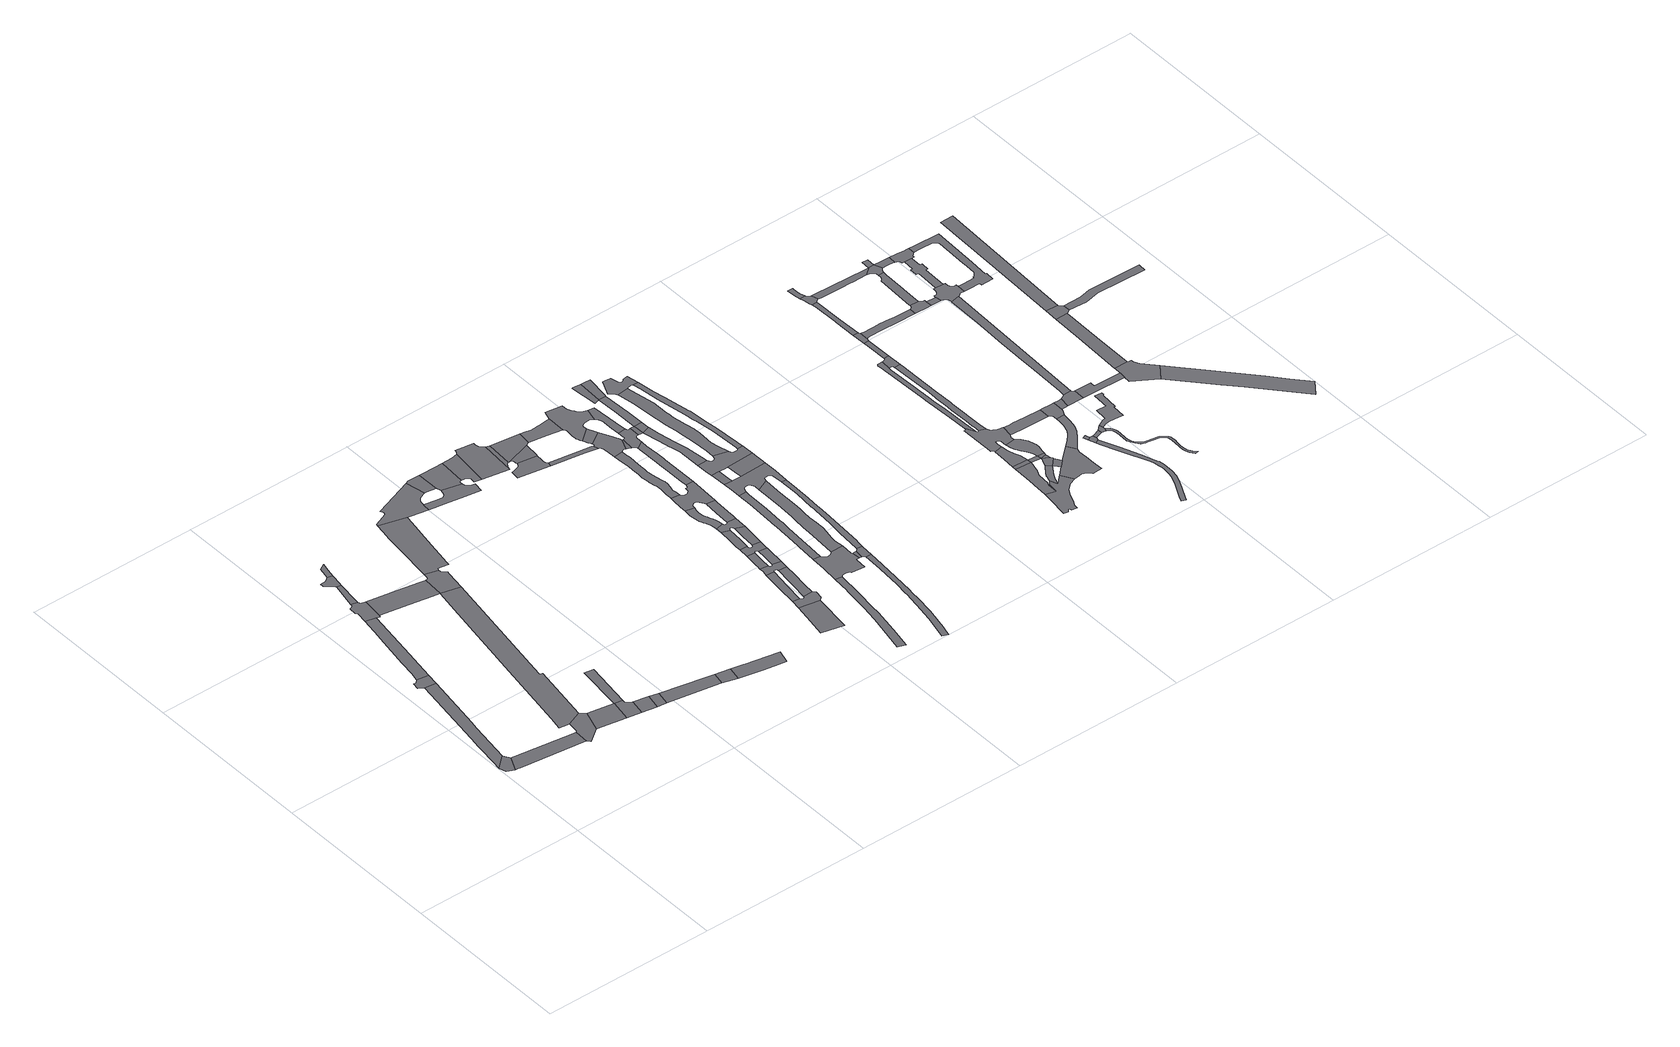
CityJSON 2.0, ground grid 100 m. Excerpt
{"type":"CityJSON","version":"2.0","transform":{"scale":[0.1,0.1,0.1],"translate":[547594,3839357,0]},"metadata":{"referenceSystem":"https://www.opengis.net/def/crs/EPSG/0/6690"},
"CityObjects":{
"road1":{"type":"Road","geometry":[{"type":"MultiSurface","lod":"1","boundaries":[[[0,1,2,3,4]]]}]},
"road2":{"type":"Road","attributes":{"RoadStructureAttribute.sectionType":"1"},"geometry":[{"type":"MultiSurface","lod":"1","boundaries":[[[5,6,7,8,9,10,1,0,11,12,13,14]]]}]},
"road3":{"type":"Road","attributes":{"RoadStructureAttribute.sectionType":"1"},"geometry":[{"type":"MultiSurface","lod":"1","boundaries":[[[15,4,3,16,17,18,19]]]}]},
"road4":{"type":"Road","geometry":[{"type":"MultiSurface","lod":"1","boundaries":[[[20,21,22,23,24,5,14,25]]]}]},
"road5":{"type":"Road","attributes":{"RoadStructureAttribute.sectionType":"1"},"geometry":[{"type":"MultiSurface","lod":"1","boundaries":[[[26,27,28,29,30,20,25,31,32]]]}]},
"road6":{"type":"Road","geometry":[{"type":"MultiSurface","lod":"1","boundaries":[[[33,34,35,36,19,18,37,38,39]]]}]},
"road7":{"type":"Road","attributes":{"RoadStructureAttribute.sectionType":"1"},"geometry":[{"type":"MultiSurface","lod":"1","boundaries":[[[39,38,40,41]]]}]},
"road8":{"type":"Road","geometry":[{"type":"MultiSurface","lod":"1","boundaries":[[[42,43,44,45,46,47,26,32,48,49,50,51,52,53]]]}]},
"road9":{"type":"Road","attributes":{"RoadStructureAttribute.sectionType":"1"},"geometry":[{"type":"MultiSurface","lod":"1","boundaries":[[[54,42,53,55,56]]]}]},
"road10":{"type":"Road","geometry":[{"type":"MultiSurface","lod":"1","boundaries":[[[57,58,59,60,61,54,56,62,63]]]}]},
"road11":{"type":"Road","geometry":[{"type":"MultiSurface","lod":"1","boundaries":[[[41,40,64,65,66,67]]]}]},
"road12":{"type":"Road","attributes":{"RoadStructureAttribute.sectionType":"1"},"geometry":[{"type":"MultiSurface","lod":"1","boundaries":[[[68,69,70,71,72,73,34,33,74,75,76,77]]]}]},
"road13":{"type":"Road","attributes":{"RoadStructureAttribute.sectionType":"1"},"geometry":[{"type":"MultiSurface","lod":"1","boundaries":[[[78,79,80,57,63]]]}]},
"road14":{"type":"Road","attributes":{"RoadStructureAttribute.sectionType":"1"},"geometry":[{"type":"MultiSurface","lod":"1","boundaries":[[[65,64,81,82]]]}]},
"road15":{"type":"Road","attributes":{"RoadStructureAttribute.sectionType":"1"},"geometry":[{"type":"MultiSurface","lod":"1","boundaries":[[[83,84,41,67]]]}]},
"road16":{"type":"Road","attributes":{"RoadStructureAttribute.sectionType":"1"},"geometry":[{"type":"MultiSurface","lod":"1","boundaries":[[[85,86,50,49,87,88,68,89]]]}]},
"road17":{"type":"Road","geometry":[{"type":"MultiSurface","lod":"1","boundaries":[[[82,81,90,91]]]}]},
"road18":{"type":"Road","attributes":{"RoadStructureAttribute.sectionType":"1"},"geometry":[{"type":"MultiSurface","lod":"1","boundaries":[[[92,91,90,93,94,95]]]}]},
"road19":{"type":"Road","geometry":[{"type":"MultiSurface","lod":"1","boundaries":[[[96,97,98,89,68,77,99,100,101,102,103]]]}]},
"road20":{"type":"Road","attributes":{"RoadStructureAttribute.sectionType":"1"},"geometry":[{"type":"MultiSurface","lod":"1","boundaries":[[[104,105,106,107,96,103,108,109,110,111,112,113,114,115]]]}]},
"road21":{"type":"Road","geometry":[{"type":"MultiSurface","lod":"1","boundaries":[[[95,94,116,117]]]}]},
"road22":{"type":"Road","attributes":{"RoadStructureAttribute.sectionType":"1"},"geometry":[{"type":"MultiSurface","lod":"1","boundaries":[[[118,119,120,121,122,123,124,117,116]]]}]},
"road23":{"type":"Road","geometry":[{"type":"MultiSurface","lod":"1","boundaries":[[[125,126,127,128,129,104,115,130,131,132,133,134,135,136,137]]]}]},
"road24":{"type":"Road","attributes":{"RoadStructureAttribute.sectionType":"1"},"geometry":[{"type":"MultiSurface","lod":"1","boundaries":[[[138,139,125,137,140,141,142,143,144,145]]]}]},
"road25":{"type":"Road","geometry":[{"type":"MultiSurface","lod":"1","boundaries":[[[146,147,148,149,150,151,152,153,154,132,131,155,156,157,158,159,160,161,162,163,164]]]}]},
"road26":{"type":"Road","geometry":[{"type":"MultiSurface","lod":"1","boundaries":[[[165,166,145,144,167,146,164,168,169,170]]]}]},
"road27":{"type":"Road","attributes":{"RoadStructureAttribute.sectionType":"1"},"geometry":[{"type":"MultiSurface","lod":"1","boundaries":[[[171,172,170,169,173,174,175,176,177,178]]]}]},
"road28":{"type":"Road","attributes":{"RoadStructureAttribute.sectionType":"1"},"geometry":[{"type":"MultiSurface","lod":"1","boundaries":[[[179,180,181,182,183]]]}]},
"road29":{"type":"Road","geometry":[{"type":"MultiSurface","lod":"1","boundaries":[[[184,185,171,178,186,187,188,189,190,191]]]}]},
"road30":{"type":"Road","geometry":[{"type":"MultiSurface","lod":"1","boundaries":[[[192,179,183,193,194,195,196,197,198,199,200,201,202,203,204,205,206]]]}]},
"road31":{"type":"Road","geometry":[{"type":"MultiSurface","lod":"1","boundaries":[[[207,208,209,192,206,210,211]]]}]},
"road32":{"type":"Road","attributes":{"RoadStructureAttribute.sectionType":"1"},"geometry":[{"type":"MultiSurface","lod":"1","boundaries":[[[187,186,212,213,214,215,216]]]}]},
"road33":{"type":"Road","attributes":{"RoadStructureAttribute.sectionType":"1"},"geometry":[{"type":"MultiSurface","lod":"1","boundaries":[[[217,218,219,220,221,198,197,222,223,224,225,226,227]]]}]},
"road34":{"type":"Road","geometry":[{"type":"MultiSurface","lod":"1","boundaries":[[[228,229,230,231,232,233,234,235,236,237,238,239,240,241,242,243]]]}]},
"road35":{"type":"Road","geometry":[{"type":"MultiSurface","lod":"1","boundaries":[[[244,245,246,247,248,249,250,251,252,253,254,255,256,257,258]]]}]},
"road36":{"type":"Road","geometry":[{"type":"MultiSurface","lod":"1","boundaries":[[[259,260,261,262,263,264,265,266]]]}]},
"road37":{"type":"Road","geometry":[{"type":"MultiSurface","lod":"1","boundaries":[[[263,267,207,211,268,269,270,271,272,273,274,275,276,277,278,217,227,279,280,281,282,283,284,285,286,287,288,289,264]]]}]},
"road38":{"type":"Road","geometry":[{"type":"MultiSurface","lod":"1","boundaries":[[[290,291,292,293,294,295,296,228,243]]]}]},
"road39":{"type":"Road","geometry":[{"type":"MultiSurface","lod":"1","boundaries":[[[216,215,292,291,297,298]]]}]},
"road40":{"type":"Road","attributes":{"RoadStructureAttribute.sectionType":"1"},"geometry":[{"type":"MultiSurface","lod":"1","boundaries":[[[299,300,280,279,301,302]]]}]},
"road41":{"type":"Road","geometry":[{"type":"MultiSurface","lod":"1","boundaries":[[[303,304,305,306,307,308,309,310,311,312,313,314,315,259,266,316,317,318,319,320,321,322,323,324,299,302,325,326,327]]]}]},
"road42":{"type":"Road","geometry":[{"type":"MultiSurface","lod":"1","boundaries":[[[328,329,330,315,314,331,332]]]}]},
"road43":{"type":"Road","geometry":[{"type":"MultiSurface","lod":"1","boundaries":[[[333,334,335,336,337,338,339,340,341,342,343,344,345,346,347,348,349,350,351,352,353,354,355,356,357,358,359,360,361,362]]]}]},
"road44":{"type":"Road","attributes":{"RoadStructureAttribute.sectionType":"1"},"geometry":[{"type":"MultiSurface","lod":"1","boundaries":[[[363,364,327,326,365,366]]]}]},
"road45":{"type":"Road","geometry":[{"type":"MultiSurface","lod":"1","boundaries":[[[367,368,369,370,371,372,373,374,375,347,346,328,332,376,377,378,379,380,381,382,383,384,385,386,363,366,387,388]]]}]},
"road46":{"type":"Road","geometry":[{"type":"MultiSurface","lod":"1","boundaries":[[[389,390,391,236,235,392,393,394,395]]]}]},
"road47":{"type":"Road","geometry":[{"type":"MultiSurface","lod":"1","boundaries":[[[396,397,398,399,400,401,402,403,404,405,406,407,408,409,410,411,412,413,414,415,416]]]}]},
"road48":{"type":"Road","geometry":[{"type":"MultiSurface","lod":"1","boundaries":[[[417,418,244,258,419,420,421,422,423,424,425,426,427,428,429,430,431,432,433,434,435,436,437]]]}]},
"road49":{"type":"Road","attributes":{"RoadStructureAttribute.sectionType":"1"},"geometry":[{"type":"MultiSurface","lod":"1","boundaries":[[[438,439,440,441,442,388,387,443,444,445,446]]]}]},
"road50":{"type":"Road","geometry":[{"type":"MultiSurface","lod":"1","boundaries":[[[447,448,449,450,451,452,453,454,455,456,457,458,459,460,461,462,333,362,463,464,465,466,467,468,469,470,471,438,446]]]}]},
"road51":{"type":"Road","attributes":{"RoadStructureAttribute.sectionType":"1"},"geometry":[{"type":"MultiSurface","lod":"1","boundaries":[[[472,473,474,475,476,298,297,477,478,479,480]]]}]},
"road52":{"type":"Road","geometry":[{"type":"MultiSurface","lod":"1","boundaries":[[[481,482,483,484,485,486,487,488,489,490,491,492,493,494,495,496,497,498,499,500,501,502,503,504,505,506,507,508,509,510,511,512,513,514,515,516,517,518,519,520,521,522,523,524,525,526,527,460,459]]]}]},
"road53":{"type":"Road","geometry":[{"type":"MultiSurface","lod":"1","boundaries":[[[528,529,530,531,532,533,534,535,536,417,437,537,538,539,540,541,542,543,544,545,546]]]}]},
"road54":{"type":"Road","geometry":[{"type":"MultiSurface","lod":"1","boundaries":[[[547,548,428,427,549,550]]]}]},
"road55":{"type":"Road","attributes":{"RoadStructureAttribute.sectionType":"1"},"geometry":[{"type":"MultiSurface","lod":"1","boundaries":[[[551,552,553,554,555,556,557]]]}]},
"road56":{"type":"Road","geometry":[{"type":"MultiSurface","lod":"1","boundaries":[[[558,559,560,557,556,561,562,563,564,565,566,395,394,567,568,569,570,571,572,573,511,510,574,575,576,577,578,579,580,581,582]]]}]},
"road57":{"type":"Road","geometry":[{"type":"MultiSurface","lod":"1","boundaries":[[[583,584,550,549,585,396,416,586]]]}]},
"road58":{"type":"Road","attributes":{"RoadStructureAttribute.sectionType":"1"},"geometry":[{"type":"MultiSurface","lod":"1","boundaries":[[[587,588,589,590,591,592,593,594,595,596,597,598,599,600,448,447]]]}]},
"road59":{"type":"Road","attributes":{"RoadStructureAttribute.sectionType":"1"},"geometry":[{"type":"MultiSurface","lod":"1","boundaries":[[[601,582,581,602,603,604,605]]]}]},
"road60":{"type":"Road","attributes":{"RoadStructureAttribute.sectionType":"1"},"geometry":[{"type":"MultiSurface","lod":"1","boundaries":[[[606,607,608,609,610,611,612,613,614,615,616,617,618,619,620,621,622,623,624,625,626,431,430]]]}]},
"road61":{"type":"Road","geometry":[{"type":"MultiSurface","lod":"1","boundaries":[[[627,480,479,628,629,630,631,632,633,634,635,636,637,638,639,553,552,640,641,642,643,644,645,646,647,648,649,650,651,652,653,654,655,656,657,658,659,660,661,662,663,664,665]]]}]},
"road62":{"type":"Road","geometry":[{"type":"MultiSurface","lod":"1","boundaries":[[[666,667,668,669,670,671]]]}]},
"road63":{"type":"Road","geometry":[{"type":"MultiSurface","lod":"1","boundaries":[[[672,673,674,675,676,677,678,679,680,681,682,683,605,604,684,685,594,593,686,687,688,689,690,691]]]}]},
"road64":{"type":"Road","geometry":[{"type":"MultiSurface","lod":"1","boundaries":[[[692,693,694,695,696,697,698,699,700,583,586,701,702,703,704,705,706,707,708,709]]]}]},
"road65":{"type":"Road","geometry":[{"type":"MultiSurface","lod":"1","boundaries":[[[710,711,659,658,712,713,714,715,716,717,718,719,720,675,674]]]}]},
"road66":{"type":"Road","geometry":[{"type":"MultiSurface","lod":"1","boundaries":[[[670,721,528,546,722,723,724,725,726,727,728,729,619,618,730,731,732,733,734,692,709,735,736,737,738,739,671]]]}]},
"road67":{"type":"Road","attributes":{"RoadStructureAttribute.sectionType":"1"},"geometry":[{"type":"MultiSurface","lod":"1","boundaries":[[[740,691,690,741,742]]]}]},
"road68":{"type":"Road","geometry":[{"type":"MultiSurface","lod":"1","boundaries":[[[743,744,745,746,747,741,748,749,750,751,752,753]]]}]},
"road69":{"type":"Road","geometry":[{"type":"MultiSurface","lod":"1","boundaries":[[[754,755,742,741,747]]]}]},
"road70":{"type":"Road","geometry":[{"type":"MultiSurface","lod":"1","boundaries":[[[756,757,758,759,753,752,760,761,669,668,762,763,764,765,766,767,768,769,770,771]]]}]},
"road71":{"type":"Road","attributes":{"RoadStructureAttribute.sectionType":"1"},"geometry":[{"type":"MultiSurface","lod":"1","boundaries":[[[772,773,742,755,774,775]]]}]},
"road72":{"type":"Road","geometry":[{"type":"MultiSurface","lod":"1","boundaries":[[[776,777,764,763,778,737,736]]]}]},
"road73":{"type":"Road","geometry":[{"type":"MultiSurface","lod":"1","boundaries":[[[779,780,772,781,782]]]}]},
"road74":{"type":"Road","geometry":[{"type":"MultiSurface","lod":"1","boundaries":[[[783,781,772,775,784,785]]]}]},
"road75":{"type":"Road","attributes":{"RoadStructureAttribute.sectionType":"1"},"geometry":[{"type":"MultiSurface","lod":"1","boundaries":[[[786,787,788,789,790,791,792,793,794,795,796,797,798,799,800,801,802,803,804,805,806,807,808,756,771]]]}]},
"road76":{"type":"Road","geometry":[{"type":"MultiSurface","lod":"1","boundaries":[[[809,810,811,812,813,814,815,816,817,818,819,766,765,820,821,822,823,824,825,826,827,828,829]]]}]},
"road77":{"type":"Road","geometry":[{"type":"MultiSurface","lod":"1","boundaries":[[[830,831,832,833,834,835,836,837,838,839,800,799,840,841,842,809,829,843,844]]]}]},
"road78":{"type":"Road","geometry":[{"type":"MultiSurface","lod":"1","boundaries":[[[845,846,847,848,849,850,851,852,853,854,855,856,857,858,859,860,861,862,863,864,865,866,867]]]}]},
"road79":{"type":"Road","geometry":[{"type":"MultiSurface","lod":"1","boundaries":[[[868,869,870,871,852,851,872,873,874,875,876,877,878,879,880]]]}]},
"road80":{"type":"Road","geometry":[{"type":"MultiSurface","lod":"1","boundaries":[[[881,868,880,882]]]}]},
"road81":{"type":"Road","geometry":[{"type":"MultiSurface","lod":"1","boundaries":[[[883,884,885,886,887,888,889,848,847,890,891,892,893,894,895,896]]]}]},
"road82":{"type":"Road","geometry":[{"type":"MultiSurface","lod":"1","boundaries":[[[897,898,899,900,901,902,903,904,881,882]]]}]},
"road83":{"type":"Road","geometry":[{"type":"MultiSurface","lod":"1","boundaries":[[[905,882,880,906,907,908]]]}]},
"road84":{"type":"Road","geometry":[{"type":"MultiSurface","lod":"1","boundaries":[[[907,909,910,883,896,911,912,913]]]}]},
"road85":{"type":"Road","geometry":[{"type":"MultiSurface","lod":"1","boundaries":[[[914,915,916,917,918,919,920,921,922,923,924,925,926,903,902,927,928,929,930,931,932,933,934,935,936,937,938,939,940,941,942,943,944,945,946]]]}]},
"road86":{"type":"Road","attributes":{"RoadStructureAttribute.sectionType":"1"},"geometry":[{"type":"MultiSurface","lod":"1","boundaries":[[[911,896,947,948,949]]]}]},
"road87":{"type":"Road","attributes":{"RoadStructureAttribute.sectionType":"1"},"geometry":[{"type":"MultiSurface","lod":"1","boundaries":[[[950,907,913]]]}]},
"road88":{"type":"Road","attributes":{"RoadStructureAttribute.sectionType":"1"},"geometry":[{"type":"MultiSurface","lod":"1","boundaries":[[[951,952,953,954,955,956,934,933,957,958,959,960,961,962,963,908,964]]]}]},
"road89":{"type":"Road","geometry":[{"type":"MultiSurface","lod":"1","boundaries":[[[908,907,950,964]]]}]},
"road90":{"type":"Road","geometry":[{"type":"MultiSurface","lod":"1","boundaries":[[[965,949,948,966,845,867,967,968,969,970,971,972,973,974,975,976]]]}]},
"road91":{"type":"Road","geometry":[{"type":"MultiSurface","lod":"1","boundaries":[[[977,978,979,980,981,982,983,984,985,986,914,946,987,988,989,990,991,992,993,994,995]]]}]},
"road92":{"type":"Road","attributes":{"RoadStructureAttribute.sectionType":"1"},"geometry":[{"type":"MultiSurface","lod":"1","boundaries":[[[996,997,998,999,1000,1001,1002,1003,1004,1005,1006,1007,1008,1009,1010,1011,1012,1013,943,942]]]}]},
"road93":{"type":"Road","attributes":{"RoadStructureAttribute.sectionType":"1"},"geometry":[{"type":"MultiSurface","lod":"1","boundaries":[[[1014,1015,1016,1017,937,936,1018,1019,1020,1021,1022]]]}]},
"road94":{"type":"Road","geometry":[{"type":"MultiSurface","lod":"1","boundaries":[[[1023,1024,1025,1026,1027,977,995,1028,1029,1030,1003,1002]]]}]},
"road95":{"type":"Road","attributes":{"RoadStructureAttribute.sectionType":"1"},"geometry":[{"type":"MultiSurface","lod":"1","boundaries":[[[1031,1032,1033,1034,1035,1036,1037,965,976,1038,1039,1040,1041,1042,1043,1044]]]}]},
"road96":{"type":"Road","attributes":{"RoadStructureAttribute.sectionType":"1"},"geometry":[{"type":"MultiSurface","lod":"1","boundaries":[[[1045,1046,1047,1048,1049,1050,1051,1052,1053,1054,1055,1056,1057,1058,1059,1060,1061,1062,1063,1064,1065,1066,1067,1068,1069,1070,1071,1072,1073,1074,1075]]]}]},
"road97":{"type":"Road","attributes":{"RoadStructureAttribute.sectionType":"1"},"geometry":[{"type":"MultiSurface","lod":"1","boundaries":[[[1076,1077,1078,1024,1023]]]}]},
"road98":{"type":"Road","geometry":[{"type":"MultiSurface","lod":"1","boundaries":[[[1079,1080,1081,1082]]]}]},
"road99":{"type":"Road","geometry":[{"type":"MultiSurface","lod":"1","boundaries":[[[1082,1081,1060,1059,1083,1084,1085,1086]]]}]},
"road100":{"type":"Road","geometry":[{"type":"MultiSurface","lod":"1","boundaries":[[[1087,1088,1077,1076,1089,1090]]]}]},
"road101":{"type":"Road","attributes":{"RoadStructureAttribute.sectionType":"1"},"geometry":[{"type":"MultiSurface","lod":"1","boundaries":[[[1091,1092,1086,1085,1093,1094,1095]]]}]},
"road102":{"type":"Road","attributes":{"RoadStructureAttribute.sectionType":"1"},"geometry":[{"type":"MultiSurface","lod":"1","boundaries":[[[1096,1097,1098,1099,1100,1101,1102,1103,1088,1087]]]}]},
"road103":{"type":"Road","geometry":[{"type":"MultiSurface","lod":"1","boundaries":[[[1104,1105,1022,1021,1106,1031,1044,1107,1108,1109]]]}]},
"road104":{"type":"Road","geometry":[{"type":"MultiSurface","lod":"1","boundaries":[[[1110,1111,1112,1091,1095,1113,1114,1115,1116,1117,1118,1119]]]}]},
"road105":{"type":"Road","geometry":[{"type":"MultiSurface","lod":"1","boundaries":[[[1120,1121,1122,1099,1098,1123,1124,1125,1126,1127]]]}]},
"road106":{"type":"Road","attributes":{"RoadStructureAttribute.sectionType":"1"},"geometry":[{"type":"MultiSurface","lod":"1","boundaries":[[[1128,1129,1130,1131,1120,1127,1132,1133,1134,1135]]]}]},
"road107":{"type":"Road","attributes":{"RoadStructureAttribute.sectionType":"1"},"geometry":[{"type":"MultiSurface","lod":"1","boundaries":[[[1136,1137,1109,1108,1138]]]}]},
"road108":{"type":"Road","attributes":{"RoadStructureAttribute.sectionType":"1"},"geometry":[{"type":"MultiSurface","lod":"1","boundaries":[[[1139,1140,1141,1142,1143,1144,1145,1146,1147,1148,1149,1150,1151,1152,1153,1154,1155,1156,1157,1158,1159,1160,1161,1162,1163,1164,1165,1166,1167,1168,1169,1170,1171,1172,1115,1114,1173,1174,1175,1176,1177,1178,1179,1180,1181,1182,1183,1184,1185,1186,1187,1188,1189,1190,1191,1192,1193,1194,1195,1196,1197,1198,1199,1200,1201]]]}]},
"road109":{"type":"Road","attributes":{"RoadStructureAttribute.sectionType":"1"},"geometry":[{"type":"MultiSurface","lod":"1","boundaries":[[[1202,1203,1204,1205,1206,1090,1089,1207,1208,1209,1210,1211,1212,1213]]]}]},
"road110":{"type":"Road","geometry":[{"type":"MultiSurface","lod":"1","boundaries":[[[1214,1215,1216,1217,1218,1136,1138,1219,1220]]]}]},
"road111":{"type":"Road","attributes":{"RoadStructureAttribute.sectionType":"1"},"geometry":[{"type":"MultiSurface","lod":"1","boundaries":[[[1221,1222,1223,1224,1225,1226,1227,1228,1229,1230,1231,1232,1233,1234,1235,1236,1237,1238,1239,1240,1241,1110,1119]]]}]},
"road112":{"type":"Road","attributes":{"RoadStructureAttribute.sectionType":"1"},"geometry":[{"type":"MultiSurface","lod":"1","boundaries":[[[1242,1243,1125,1124,1244,1245,1246,1247,1248,1249]]]}]},
"road113":{"type":"Road","attributes":{"RoadStructureAttribute.sectionType":"1"},"geometry":[{"type":"MultiSurface","lod":"1","boundaries":[[[1250,1251,1252,1220,1219,1253,1254,1255]]]}]},
"road114":{"type":"Road","geometry":[{"type":"MultiSurface","lod":"1","boundaries":[[[1256,1257,1258,1213,1212,1259,1260,1261,1262,1263,1264,1265]]]}]},
"road115":{"type":"Road","attributes":{"RoadStructureAttribute.sectionType":"1"},"geometry":[{"type":"MultiSurface","lod":"1","boundaries":[[[1266,1267,1268,1269,1270,1271,1272,1273,1217,1216]]]}]},
"road116":{"type":"Road","attributes":{"RoadStructureAttribute.sectionType":"1"},"geometry":[{"type":"MultiSurface","lod":"1","boundaries":[[[1274,1275,1276,1277,1278,1279,1280,1281,1282,1283,1284,1285,1256,1265]]]}]},
"road117":{"type":"Road","attributes":{"RoadStructureAttribute.sectionType":"1"},"geometry":[{"type":"MultiSurface","lod":"1","boundaries":[[[1261,1260,1286,1287]]]}]},
"road118":{"type":"Road","geometry":[{"type":"MultiSurface","lod":"1","boundaries":[[[1249,1248,1288,1289,1290,1291,1279,1278,1292,1293,1294,1295,1296]]]}]},
"road119":{"type":"Road","geometry":[{"type":"MultiSurface","lod":"1","boundaries":[[[1297,1298,1249,1296]]]}]},
"road120":{"type":"Road","geometry":[{"type":"MultiSurface","lod":"1","boundaries":[[[1299,1300,1301,1302,1303,1304,1287,1286,1305,1306,1307,1267,1266,1308,1309,1310,1311,1312,1313,1314,1315,1316,1317,1318,1319,1320]]]}]},
"road121":{"type":"Road","attributes":{"RoadStructureAttribute.sectionType":"1"},"geometry":[{"type":"MultiSurface","lod":"1","boundaries":[[[1321,1296,1295,1322,1323,1324,1325]]]}]},
"road122":{"type":"Road","geometry":[{"type":"MultiSurface","lod":"1","boundaries":[[[1326,1327,1255,1254,1328,1329,1330,1331,1332,1333,1334,1335]]]}]},
"road123":{"type":"Road","attributes":{"RoadStructureAttribute.sectionType":"1"},"geometry":[{"type":"MultiSurface","lod":"1","boundaries":[[[1336,1337,1338,1339,1340,1341,1320,1319,1342,1343,1344,1345,1346,1347]]]}]},
"road124":{"type":"Road","attributes":{"RoadStructureAttribute.sectionType":"1"},"geometry":[{"type":"MultiSurface","lod":"1","boundaries":[[[1348,1349,1326,1335,1350,1351]]]}]},
"road125":{"type":"Road","geometry":[{"type":"MultiSurface","lod":"1","boundaries":[[[1352,1353,1354,1355,1325,1324,1356,1357,1358,1359,1336,1347,1360,1361,1362,1363]]]}]},
"road126":{"type":"Road","geometry":[{"type":"MultiSurface","lod":"1","boundaries":[[[1364,1348,1351,1365,1366,1367]]]}]},
"road127":{"type":"Road","attributes":{"RoadStructureAttribute.sectionType":"1"},"geometry":[{"type":"MultiSurface","lod":"1","boundaries":[[[1368,1369,1370,1371,1372,1373,1374,1375,1376,1363,1362,1377,1378,1379,1380,1381,1382,1383,1384,1385,1386,1387,1388,1312,1311]]]}]},
"road128":{"type":"Road","attributes":{"RoadStructureAttribute.sectionType":"1"},"geometry":[{"type":"MultiSurface","lod":"1","boundaries":[[[1389,1390,1391,1330,1329,1392,1393,1394,1395]]]}]},
"road129":{"type":"Road","attributes":{"RoadStructureAttribute.sectionType":"1"},"geometry":[{"type":"MultiSurface","lod":"1","boundaries":[[[1396,1397,1364,1367,1398]]]}]},
"road130":{"type":"Road","attributes":{"RoadStructureAttribute.sectionType":"1"},"geometry":[{"type":"MultiSurface","lod":"1","boundaries":[[[1399,1400,1366,1365,1401,1402,1403,1404]]]}]}
},
"vertices":[
[80,679,0],[7,614,0],[19,575,0],[61,556,0],[102,642,0],
[118,1326,0],[74,1045,0],[48,881,0],[37,812,0],[12,649,0],[11,642,0],[99,801,0],[119,923,0],[127,975,0],[183,1316,0],
[124,638,0],[79,554,0],[91,552,0],[471,505,0],[478,588,0],
[127,1399,0],[110,1384,0],[96,1386,0],[90,1346,0],[103,1341,0],[194,1388,0],
[215,1907,0],[194,1780,0],[190,1758,0],[153,1542,0],[139,1452,0],[232,1625,0],[276,1892,0],
[577,692,0],[494,659,0],[484,594,0],[479,589,0],[489,488,0],[569,546,0],[610,669,0],
[739,516,0],[761,640,0],
[246,2054,0],[244,2040,0],[234,2032,0],[221,2027,0],[217,1985,0],[227,1975,0],[297,1888,0],[299,1898,0],[314,2022,0],[296,2026,0],[289,2028,0],[281,2043,0],
[277,2200,0],[283,2060,0],[302,2196,0],
[288,2288,0],[261,2268,0],[229,2267,0],[229,2247,0],[274,2203,0],[305,2213,0],[317,2280,0],
[823,501,0],[839,591,0],[807,613,0],[810,633,0],
[638,1839,0],[607,1659,0],[520,1158,0],[449,749,0],[435,668,0],[465,663,0],[636,1042,0],[621,1047,0],[630,1101,0],[750,1811,0],
[326,2328,0],[338,2376,0],[303,2356,0],
[909,486,0],[927,573,0],
[852,907,0],[798,917,0],
[615,1967,0],[489,1990,0],[468,1869,0],[594,1847,0],[647,1962,0],
[964,480,0],[981,562,0],
[1246,507,0],[1232,431,0],[1271,424,0],[1287,499,0],
[671,2002,0],[669,1974,0],[662,1964,0],[769,1927,0],[772,1943,0],[759,1953,0],[749,1963,0],[746,1980,0],
[732,2434,0],[715,2343,0],[713,2333,0],[699,2223,0],[751,1995,0],[805,1986,0],[813,1984,0],[816,2004,0],[849,2191,0],[866,2286,0],[883,2383,0],[885,2391,0],
[1356,399,0],[1373,481,0],
[1495,373,0],[1578,357,0],[1622,349,0],[1644,425,0],[1510,453,0],[1456,464,0],[1446,466,0],
[1048,2599,0],[811,2513,0],[819,2496,0],[816,2481,0],[734,2447,0],[901,2389,0],[1004,2371,0],[1009,2418,0],[1010,2421,0],[1012,2440,0],[1017,2453,0],[1027,2465,0],[1071,2486,0],
[1066,2606,0],[1065,2606,0],[1072,2485,0],[1078,2484,0],[1098,2481,0],[1115,2478,0],[1136,2474,0],[1137,2605,0],
[1147,2446,0],[1143,2434,0],[1142,2429,0],[1136,2412,0],[1135,2409,0],[1123,2401,0],[1120,2399,0],[1086,2404,0],[1062,2409,0],[1035,2365,0],[1093,2356,0],[1185,2340,0],[1298,2321,0],[1307,2377,0],[1292,2383,0],[1272,2393,0],[1260,2408,0],[1257,2419,0],[1257,2420,0],
[1234,2603,0],[1150,2604,0],[1144,2461,0],[1259,2438,0],[1272,2443,0],[1283,2603,0],
[1380,2611,0],[1348,2606,0],[1292,2443,0],[1307,2435,0],[1317,2423,0],[1315,2411,0],[1312,2393,0],[1353,2385,0],
[1932,629,0],[1917,549,0],[1894,413,0],[2019,381,0],[2050,606,0],
[1395,2641,0],[1392,2624,0],[1510,2358,0],[1528,2568,0],[1515,2578,0],[1503,2592,0],[1497,2610,0],[1500,2622,0],
[1939,686,0],[2060,616,0],[2069,621,0],[2075,670,0],[2067,678,0],[2061,683,0],[2006,680,0],[2002,674,0],[1998,671,0],[1996,670,0],[1993,669,0],[1989,670,0],[1987,671,0],[1983,675,0],[1980,681,0],
[1968,925,0],[1964,892,0],[1952,796,0],[1996,799,0],[2012,919,0],
[1515,2378,0],[1519,2384,0],[1525,2393,0],[1537,2403,0],[1550,2560,0],
[2038,915,0],[2025,819,0],[2024,812,0],[2021,786,0],[2020,780,0],[2061,691,0],[2062,700,0],[2066,733,0],[2080,858,0],[2084,891,0],[2086,910,0],
[1567,2368,0],[1562,2356,0],[1553,2345,0],[1538,2340,0],[1523,2335,0],[1506,2332,0],[1498,2282,0],[1684,2250,0],[1687,2275,0],[1681,2282,0],[1678,2287,0],[1677,2293,0],[1676,2296,0],[1676,2304,0],[1678,2318,0],[1681,2350,0],
[2209,683,0],[2200,580,0],[2200,578,0],[2186,466,0],[2182,425,0],[2165,329,0],[2155,277,0],[2115,89,0],[2158,72,0],[2184,205,0],[2210,353,0],[2217,409,0],[2231,518,0],[2233,539,0],[2249,678,0],
[1986,1096,0],[1981,1043,0],[1978,1011,0],[1978,1009,0],[1975,984,0],[2020,975,0],[2025,1028,0],[2031,1093,0],
[1973,956,0],[2015,924,0],[2017,926,0],[2020,928,0],[2026,929,0],[2027,928,0],[2029,928,0],[2031,928,0],[2034,926,0],[2035,925,0],[2037,922,0],[2038,917,0],[2091,959,0],[2044,971,0],[2040,966,0],[2037,963,0],[2035,962,0],[2032,962,0],[2029,962,0],[2028,962,0],[2024,963,0],[2022,966,0],[2021,969,0],
[1682,2362,0],[1692,2448,0],[1547,2403,0],[1557,2403,0],[1562,2398,0],[1565,2386,0],[1566,2377,0],
[1713,2459,0],[1721,2534,0],
[2056,1089,0],[2051,1040,0],[2102,1066,0],[2104,1084,0],
[2058,1140,0],[2055,1137,0],[2052,1135,0],[2047,1135,0],[2044,1135,0],[2041,1136,0],[2037,1139,0],[2037,1141,0],[2035,1145,0],[2035,1149,0],[2035,1153,0],[2037,1157,0],[1991,1156,0],[2035,1098,0],[2039,1101,0],[2040,1102,0],[2044,1103,0],[2047,1103,0],[2048,1102,0],[2051,1100,0],[2054,1098,0],[2055,1095,0],[2105,1094,0],[2110,1141,0],[2062,1147,0],
[2006,1322,0],[1998,1242,0],[1993,1188,0],[2042,1218,0],[2049,1303,0],
[1973,1561,0],[1972,1545,0],[1970,1516,0],[1970,1499,0],[1972,1480,0],[1974,1465,0],[1976,1454,0],[1980,1444,0],[1986,1430,0],[1992,1419,0],[1994,1414,0],[2001,1399,0],[2004,1378,0],[2007,1356,0],[2051,1366,0],[2051,1368,0],[2049,1388,0],[2047,1400,0],[2044,1412,0],[2039,1427,0],[2037,1431,0],[2028,1454,0],[2023,1467,0],[2020,1479,0],[2017,1490,0],[2016,1499,0],[2016,1508,0],[2017,1518,0],[2019,1530,0],[2025,1548,0],
[2075,1301,0],[2068,1224,0],[2118,1214,0],[2126,1281,0],
[2074,1357,0],[2070,1353,0],[2068,1353,0],[2065,1352,0],[2061,1353,0],[2057,1354,0],[2055,1356,0],[2054,1357,0],[2052,1361,0],[2051,1311,0],[2053,1314,0],[2055,1316,0],[2058,1317,0],[2062,1318,0],[2067,1317,0],[2069,1316,0],[2070,1315,0],[2073,1313,0],[2074,1310,0],[2075,1306,0],[2130,1358,0],[2078,1362,0],
[1939,2232,0],[1933,2235,0],[1861,2247,0],[1878,2217,0],[1911,2212,0],[1951,2204,0],[1943,2231,0],
[2438,722,0],[2430,605,0],[2419,460,0],[2410,384,0],[2408,365,0],[2405,339,0],[2393,277,0],[2374,159,0],[2340,21,0],[2338,14,0],[2372,3,0],[2376,26,0],[2388,64,0],[2416,200,0],[2432,320,0],[2436,357,0],[2440,392,0],[2446,450,0],[2457,570,0],[2466,677,0],[2469,719,0],
[2224,872,0],[2218,780,0],[2256,685,0],[2269,688,0],[2284,688,0],[2301,681,0],[2307,673,0],[2382,667,0],[2386,732,0],[2388,737,0],[2406,737,0],[2403,782,0],[2398,792,0],[2400,859,0],[2330,861,0],[2322,853,0],[2310,846,0],[2295,843,0],[2282,848,0],[2272,855,0],[2265,868,0],
[2087,1536,0],[2088,1534,0],[2088,1528,0],[2086,1498,0],[2083,1447,0],[2132,1390,0],[2132,1394,0],[2138,1514,0],[2139,1529,0],
[2149,1712,0],[2105,1710,0],[2103,1700,0],[2101,1696,0],[2099,1693,0],[2096,1692,0],[2090,1691,0],[2085,1691,0],[2083,1670,0],[2068,1655,0],[2059,1655,0],[2046,1656,0],[2031,1672,0],[1981,1677,0],[1979,1653,0],[1975,1595,0],[2026,1567,0],[2040,1580,0],[2058,1579,0],[2071,1565,0],[2072,1564,0],[2073,1562,0],[2079,1556,0],[2083,1550,0],[2085,1544,0],
[1896,2531,0],[1838,2526,0],[1830,2525,0],[1786,2523,0],[1751,2530,0],[1715,2458,0],[1818,2441,0],[1905,2427,0],[1908,2534,0],
[2032,1693,0],[2029,1708,0],[2028,1717,0],[2028,1727,0],[2030,1737,0],[2033,1750,0],[2034,1754,0],[2039,1771,0],[2040,1777,0],[2041,1785,0],[2040,1796,0],[2040,1799,0],[2036,1815,0],[2035,1821,0],[2030,1848,0],[2025,1877,0],[2023,1899,0],[2022,1907,0],[2022,1916,0],[2022,1937,0],[2022,1948,0],[2023,1965,0],[2024,1989,0],[2025,2017,0],[2025,2026,0],[2024,2060,0],[2023,2085,0],[2023,2094,0],[2023,2100,0],[2023,2107,0],[1970,2103,0],[1973,2052,0],[1974,2041,0],[1976,1997,0],[1975,1949,0],[1975,1943,0],[1974,1917,0],[1973,1892,0],[1976,1861,0],[1978,1843,0],[1984,1808,0],[1987,1792,0],[1988,1779,0],[1988,1763,0],[1986,1746,0],[1983,1717,0],[1982,1688,0],
[2252,1481,0],[2252,1395,0],[2247,1257,0],[2244,1190,0],[2244,1185,0],[2241,1138,0],[2238,1081,0],[2233,998,0],[2232,985,0],[2273,990,0],[2276,1020,0],[2284,1138,0],[2286,1161,0],[2287,1168,0],[2287,1182,0],[2288,1208,0],[2293,1318,0],[2296,1458,0],[2298,1481,0],
[2413,784,0],[2410,784,0],[2421,734,0],[2428,785,0],
[2018,2315,0],[2000,2355,0],[1926,2296,0],[1938,2270,0],[1943,2262,0],[1949,2250,0],[2025,2302,0],
[2078,2187,0],[2076,2193,0],[2061,2225,0],[1951,2246,0],[1951,2241,0],[1951,2238,0],[1950,2234,0],[1949,2233,0],[1946,2231,0],[1958,2201,0],[1962,2197,0],[1964,2194,0],[1965,2189,0],[1966,2176,0],[1967,2167,0],[1968,2141,0],[2025,2111,0],[2025,2112,0],[2028,2115,0],[2033,2116,0],[2038,2117,0],[2045,2118,0],[2047,2118,0],[2052,2116,0],[2081,2181,0],
[2443,800,0],[2438,790,0],[2431,732,0],[2475,796,0],
[2148,1809,0],[2148,1812,0],[2149,1926,0],[2149,1938,0],[2147,1985,0],[2145,2069,0],[2146,2105,0],[2101,2080,0],[2102,2073,0],[2102,2065,0],[2103,1936,0],[2103,1913,0],[2104,1854,0],[2105,1749,0],
[2083,2179,0],[2053,2115,0],[2062,2110,0],[2078,2101,0],[2086,2177,0],
[2397,914,0],[2401,942,0],[2408,992,0],[2415,1032,0],[2415,1082,0],[2414,1135,0],[2414,1147,0],[2416,1162,0],[2421,1214,0],[2422,1242,0],[2423,1282,0],[2422,1369,0],[2428,1484,0],[2358,1454,0],[2357,1419,0],[2355,1304,0],[2351,1189,0],[2350,1171,0],[2342,1084,0],[2342,1075,0],[2336,979,0],
[1923,2584,0],[1911,2422,0],[1914,2418,0],[1915,2417,0],[1916,2412,0],[1917,2405,0],[1915,2388,0],[1911,2357,0],[1911,2345,0],[1913,2333,0],[1913,2330,0],[1916,2321,0],[1921,2309,0],[1998,2366,0],[1998,2373,0],[1998,2378,0],[2000,2383,0],[2002,2387,0],[2007,2391,0],[2013,2395,0],[2015,2396,0],[2023,2399,0],[2033,2401,0],[2037,2401,0],[2041,2401,0],[2043,2401,0],[2046,2401,0],[2051,2401,0],[2053,2401,0],[2060,2399,0],[2066,2395,0],[2076,2388,0],[2094,2461,0],[2066,2473,0],[2046,2495,0],[2041,2502,0],[2028,2515,0],[2021,2540,0],[2020,2570,0],
[2299,1624,0],[2297,1668,0],[2296,1688,0],[2248,1686,0],[2251,1596,0],[2300,1593,0],
[2159,2219,0],[2151,2221,0],[2146,2234,0],[2100,2228,0],[2101,2195,0],[2101,2188,0],[2101,2183,0],[2099,2180,0],[2098,2179,0],[2096,2178,0],[2094,2178,0],[2088,2177,0],[2095,2092,0],[2100,2083,0],[2147,2141,0],[2149,2151,0],[2154,2159,0],[2157,2159,0],[2167,2157,0],[2169,2223,0],
[2484,1430,0],[2483,1310,0],[2474,1190,0],[2473,1168,0],[2472,1150,0],[2471,1146,0],[2470,1115,0],[2465,1032,0],[2454,947,0],[2477,835,0],[2480,843,0],[2500,1113,0],[2500,1133,0],[2501,1141,0],[2502,1177,0],[2506,1253,0],[2510,1370,0],[2511,1429,0],
[2145,2247,0],[2131,2456,0],[2086,2378,0],[2090,2373,0],[2091,2372,0],[2094,2365,0],[2097,2357,0],[2097,2354,0],[2099,2341,0],[2099,2336,0],[2100,2281,0],
[2253,1540,0],[2303,1498,0],[2311,1511,0],[2321,1516,0],[2323,1516,0],[2336,1516,0],[2346,1511,0],[2353,1504,0],[2358,1486,0],[2433,1507,0],[2441,1509,0],[2458,1510,0],[2473,1502,0],[2478,1495,0],[2513,1518,0],[2512,1593,0],[2355,1591,0],[2337,1592,0],[2325,1592,0],
[2179,2222,0],[2196,2154,0],[2195,2222,0],
[2298,1831,0],[2286,1929,0],[2272,2004,0],[2254,2104,0],[2243,2170,0],[2215,2059,0],[2228,1990,0],[2230,1981,0],[2243,1925,0],[2245,1792,0],[2304,1794,0],
[2243,2176,0],[2242,2224,0],
[2349,1801,0],[2344,1781,0],[2330,1770,0],[2315,1773,0],[2246,1762,0],[2247,1716,0],[2336,1688,0],[2351,1689,0],[2511,1694,0],[2509,1766,0],[2478,1765,0],[2471,1757,0],[2461,1757,0],[2443,1757,0],[2438,1762,0],[2431,1777,0],
[2188,2489,0],[2191,2371,0],[2238,2328,0],[2232,2489,0],
[2512,1613,0],[2512,1660,0],[2353,1636,0],
[2144,2643,0],[2159,2481,0],[2195,2639,0],[2152,2643,0],
[2220,2637,0],[2235,2499,0],[2252,2635,0],
[2415,1847,0],[2407,1887,0],[2407,1914,0],[2411,1979,0],[2408,2014,0],[2408,2018,0],[2400,2072,0],[2396,2095,0],[2387,2154,0],[2385,2186,0],[2384,2201,0],[2383,2301,0],[2356,2446,0],[2354,2466,0],[2288,2459,0],[2290,2447,0],[2301,2360,0],[2315,2197,0],[2323,2127,0],[2330,2068,0],[2333,2036,0],[2342,1953,0],[2349,1848,0],
[2391,2471,0],[2402,2426,0],[2415,2307,0],[2439,2164,0],[2447,2113,0],[2450,2087,0],[2453,2069,0],[2453,2066,0],[2471,1950,0],[2477,1840,0],[2478,1777,0],[2508,1808,0],[2496,1955,0],[2488,2045,0],[2484,2091,0],[2482,2112,0],[2479,2140,0],[2477,2149,0],[2450,2297,0],[2437,2369,0],[2424,2469,0],
[2373,2526,0],[2366,2523,0],[2356,2526,0],[2348,2531,0],[2340,2581,0],[2303,2584,0],[2291,2584,0],[2252,2499,0],[2274,2481,0],[2282,2469,0],[2361,2473,0],[2376,2476,0],[2386,2476,0],[2412,2541,0],[2381,2534,0],
[3571,597,0],[3562,589,0],[3525,553,0],[3506,595,0],[3489,575,0],[3482,516,0],[3480,515,0],[3422,530,0],[3418,487,0],[3402,360,0],[3427,355,0],[3436,369,0],[3444,368,0],[3449,355,0],[3479,349,0],[3483,379,0],[3492,392,0],[3501,413,0],[3514,448,0],[3518,456,0],[3538,488,0],[3570,513,0],[3613,531,0],
[3434,770,0],[3433,728,0],[3430,660,0],[3427,588,0],[3481,576,0],[3489,592,0],[3495,662,0],[3500,678,0],[3507,695,0],[3509,698,0],[3516,723,0],[3522,748,0],[3526,764,0],
[3435,796,0],[3524,791,0],
[3565,703,0],[3549,682,0],[3540,669,0],[3533,658,0],[3518,636,0],[3516,629,0],[3509,613,0],[3533,584,0],[3540,599,0],[3551,619,0],[3563,637,0],[3564,639,0],[3579,662,0],[3590,677,0],
[3524,796,0],[3522,814,0],[3517,842,0],[3506,873,0],[3495,912,0],[3489,948,0],[3441,939,0],[3438,865,0],
[3534,790,0],[3532,764,0],[3585,757,0],[3583,785,0],
[3581,743,0],[3579,738,0],[3630,721,0],[3629,723,0],[3623,733,0],
[3440,1173,0],[3439,1166,0],[3436,1162,0],[3429,1160,0],[3427,1160,0],[3426,1161,0],[3426,1149,0],[3428,967,0],[3428,957,0],[3433,955,0],[3435,955,0],[3439,952,0],[3442,942,0],[3488,978,0],[3490,999,0],[3497,996,0],[3509,994,0],[3513,988,0],[3514,983,0],[3514,948,0],[3575,956,0],[3570,976,0],[3581,992,0],[3591,1058,0],[3569,1063,0],[3551,1070,0],[3540,1076,0],[3531,1082,0],[3518,1104,0],[3483,1118,0],[3480,1113,0],[3473,1114,0],[3466,1122,0],
[3599,668,0],[3620,644,0],[3655,679,0],
[3619,763,0],
[3626,799,0],[3633,832,0],[3632,855,0],[3631,870,0],[3621,902,0],[3598,934,0],[3520,913,0],[3530,892,0],[3531,890,0],[3546,865,0],[3561,841,0],[3563,838,0],[3577,806,0],[3623,782,0],
[3738,752,0],[3589,614,0],[3648,537,0],[3663,537,0],[3688,527,0],[3708,505,0],[3765,508,0],[3765,515,0],[3762,568,0],[3762,623,0],[3762,677,0],[3769,701,0],
[3451,1828,0],[3430,1828,0],[3423,1827,0],[3417,1822,0],[3415,1813,0],[3416,1805,0],[3428,1498,0],[3429,1481,0],[3430,1464,0],[3437,1288,0],[3465,1221,0],[3461,1347,0],[3456,1437,0],[3455,1472,0],[3455,1477,0],[3455,1483,0],[3452,1582,0],[3446,1754,0],[3448,1767,0],
[3516,1141,0],[3513,1361,0],[3513,1373,0],[3511,1485,0],[3510,1631,0],[3508,1744,0],[3508,1758,0],[3473,1757,0],[3480,1523,0],[3480,1515,0],[3480,1478,0],[3480,1443,0],[3480,1354,0],[3480,1322,0],[3482,1214,0],[3482,1167,0],[3483,1142,0],[3483,1126,0],
[3722,1053,0],[3649,1056,0],[3635,1056,0],[3601,1057,0],[3602,990,0],[3662,989,0],[3717,987,0],[3815,984,0],[3818,1049,0],
[3507,1844,0],[3477,1844,0],[3475,1835,0],[3471,1830,0],[3462,1829,0],[3455,1769,0],[3463,1770,0],[3470,1767,0],
[3837,944,0],[3835,912,0],[3831,881,0],[3818,838,0],[3799,812,0],[3769,781,0],[3760,771,0],[3789,728,0],[3798,738,0],[3825,770,0],[3852,806,0],[3868,842,0],[3878,889,0],[3883,942,0],
[3941,74,0],[3975,144,0],[4001,197,0],[4014,231,0],[4021,271,0],[4023,315,0],[4022,332,0],[4021,346,0],[4017,369,0],[4015,373,0],[4008,395,0],[3979,469,0],[3979,470,0],[3936,580,0],[3892,688,0],[3870,676,0],[3876,658,0],[3913,568,0],[3929,528,0],[3981,403,0],[3986,390,0],[3992,377,0],[3998,343,0],[3999,323,0],[4000,306,0],[3996,264,0],[3987,229,0],[3968,183,0],[3917,88,0],[3909,66,0],[3933,57,0],
[3504,1995,0],[3474,1994,0],[3475,1951,0],
[3863,755,0],[3844,747,0],[3854,719,0],[3872,729,0],
[3892,696,0],[3894,700,0],[3896,704,0],[3890,728,0],
[3502,2075,0],[3472,2075,0],[3508,2012,0],[3509,2066,0],
[3937,745,0],[3902,730,0],[3903,708,0],[3933,720,0],[3942,721,0],
[3499,2209,0],[3495,2379,0],[3494,2385,0],[3464,2384,0],[3467,2368,0],[3468,2346,0],[3470,2214,0],[3470,2206,0],
[3881,1047,0],[3835,1048,0],[3835,972,0],[3900,975,0],[3903,983,0],[3904,1047,0],
[3966,770,0],[3955,760,0],[3951,757,0],[3951,721,0],[3964,718,0],[3972,735,0],[3970,738,0],[3970,740,0],[3970,742,0],[3971,746,0],
[3450,2459,0],[3455,2431,0],[3461,2400,0],[3500,2394,0],[3515,2401,0],[3506,2442,0],[3491,2447,0],[3481,2459,0],
[3439,2545,0],[3441,2508,0],[3442,2496,0],[3445,2482,0],[3473,2495,0],[3470,2518,0],[3471,2541,0],[3471,2543,0],
[3953,1048,0],[3937,1046,0],[3943,986,0],
[4201,320,0],[4190,336,0],[4182,348,0],[4182,349,0],[4178,366,0],[4177,382,0],[4177,402,0],[4179,425,0],[4183,443,0],[4184,457,0],[4183,468,0],[4181,478,0],[4177,488,0],[4170,494,0],[4151,509,0],[4140,516,0],[4101,525,0],[4071,530,0],[4070,530,0],[4063,532,0],[4053,537,0],[4043,543,0],[4027,558,0],[4018,569,0],[4012,580,0],[4009,590,0],[4007,605,0],[4006,617,0],[4010,662,0],[4010,679,0],[4008,694,0],[4002,708,0],[3993,720,0],[3976,732,0],[3966,716,0],[3979,708,0],[3992,695,0],[3996,682,0],[3997,651,0],[3995,613,0],[3996,602,0],[3996,593,0],[4001,581,0],[4004,573,0],[4017,554,0],[4035,532,0],[4037,530,0],[4058,523,0],[4070,520,0],[4094,514,0],[4132,508,0],[4148,501,0],[4162,488,0],[4167,479,0],[4171,464,0],[4172,454,0],[4170,428,0],[4167,391,0],[4167,367,0],[4171,348,0],[4180,328,0],[4197,303,0],[4215,307,0],
[3715,2055,0],[3692,2057,0],[3626,2061,0],[3622,2061,0],[3533,2062,0],[3518,2015,0],[3541,2016,0],[3602,2016,0],[3614,2016,0],[3697,2014,0],[3814,2010,0],[3814,2052,0],
[4035,1053,0],[4030,1058,0],[4027,1065,0],[3980,1063,0],[3967,1054,0],[4041,984,0],[4042,1051,0],
[3979,752,0],[4000,760,0],[4023,762,0],[4082,758,0],[4106,756,0],[4112,835,0],[4121,834,0],[4129,937,0],[4134,941,0],[4134,956,0],[4093,959,0],[4092,955,0],[4092,947,0],[4095,941,0],[4088,877,0],[4087,864,0],[4030,868,0],[4023,794,0],[4013,792,0],[4004,789,0],[3982,779,0],
[3721,2434,0],[3652,2437,0],[3532,2398,0],[3656,2395,0],[3711,2394,0],[3732,2394,0],[3816,2393,0],[3859,2428,0],
[4140,1019,0],[4140,1049,0],[4097,1050,0],[4094,982,0],[4298,977,0],[4302,1017,0],
[3835,2077,0],[3835,2071,0],[3831,2059,0],[3892,2008,0],[3914,2008,0],[3914,2046,0],[3913,2058,0],[3907,2060,0],[3897,2064,0],[3886,2072,0],
[4063,1975,0],[4011,1967,0],[4006,1761,0],[3997,1563,0],[3994,1428,0],[3990,1305,0],[3985,1100,0],[3983,1078,0],
[3884,2093,0],[3886,2141,0],[3890,2219,0],[3894,2332,0],[3895,2353,0],[3862,2351,0],[3860,2336,0],[3856,2323,0],[3850,2315,0],[3843,2310,0],[3840,2221,0],[3835,2082,0],
[3976,2006,0],[3970,2043,0],
[3833,2390,0],[3846,2385,0],[3854,2377,0],[3860,2366,0],[3896,2364,0],[3901,2373,0],[3906,2379,0],[3915,2384,0],[3894,2429,0],
[3896,2479,0],[3863,2481,0],
[4003,2099,0],[4001,2076,0],[3995,2064,0],[3989,2059,0],[3979,2056,0],[3972,2056,0],[3997,2000,0],[4007,1988,0],[4011,1969,0],[4073,1983,0],[4078,1988,0],[4088,1991,0],[4109,1990,0],[4110,2039,0],[4109,2053,0],[4098,2052,0],[4086,2059,0],[4077,2068,0],[4076,2076,0],[4075,2096,0],[4063,2097,0],[4017,2098,0],
[3940,2427,0],[3942,2383,0],[3981,2381,0],[3986,2381,0],[3988,2425,0],
[4304,1059,0],[4304,1058,0],[4295,938,0],[4428,856,0],[4489,936,0],[4421,1012,0],[4407,1040,0],[4407,1057,0],[4388,1058,0],[4383,1059,0],
[4025,2350,0],[4023,2285,0],[4010,2286,0],[4008,2239,0],[4022,2238,0],[4021,2214,0],[4065,2213,0],[4066,2236,0],[4080,2236,0],[4082,2283,0],[4068,2285,0],[4069,2350,0],
[4322,1536,0],[4315,1350,0],[4387,1300,0],[4392,1534,0],
[4088,2419,0],[4084,2418,0],[4036,2423,0],[4034,2423,0],[3997,2377,0],[4005,2371,0],[4010,2364,0],[4011,2352,0],[4085,2350,0],[4086,2362,0],[4108,2380,0],[4109,2418,0],
[4325,1615,0],[4417,1549,0],[4416,1593,0],[4396,1612,0],
[4146,1989,0],[4206,1987,0],[4208,1974,0],[4278,1973,0],[4280,2025,0],[4274,2026,0],[4280,2140,0],[4293,2411,0],[4147,2416,0],[4149,2378,0],[4225,2376,0],[4235,2370,0],[4244,2361,0],[4248,2345,0],[4242,2162,0],[4241,2132,0],[4239,2069,0],[4220,2048,0],[4213,2047,0],[4213,2037,0],[4148,2038,0],
[4918,452,0],[4838,544,0],[4673,729,0],[4629,629,0],[4707,542,0],[4941,276,0],[5002,357,0],
[4357,2472,0],[4342,2075,0],[4433,2472,0],
[4592,1607,0],[4524,1590,0],[4524,1543,0],[4609,1563,0],[4900,1551,0],[4902,1597,0]
]}
